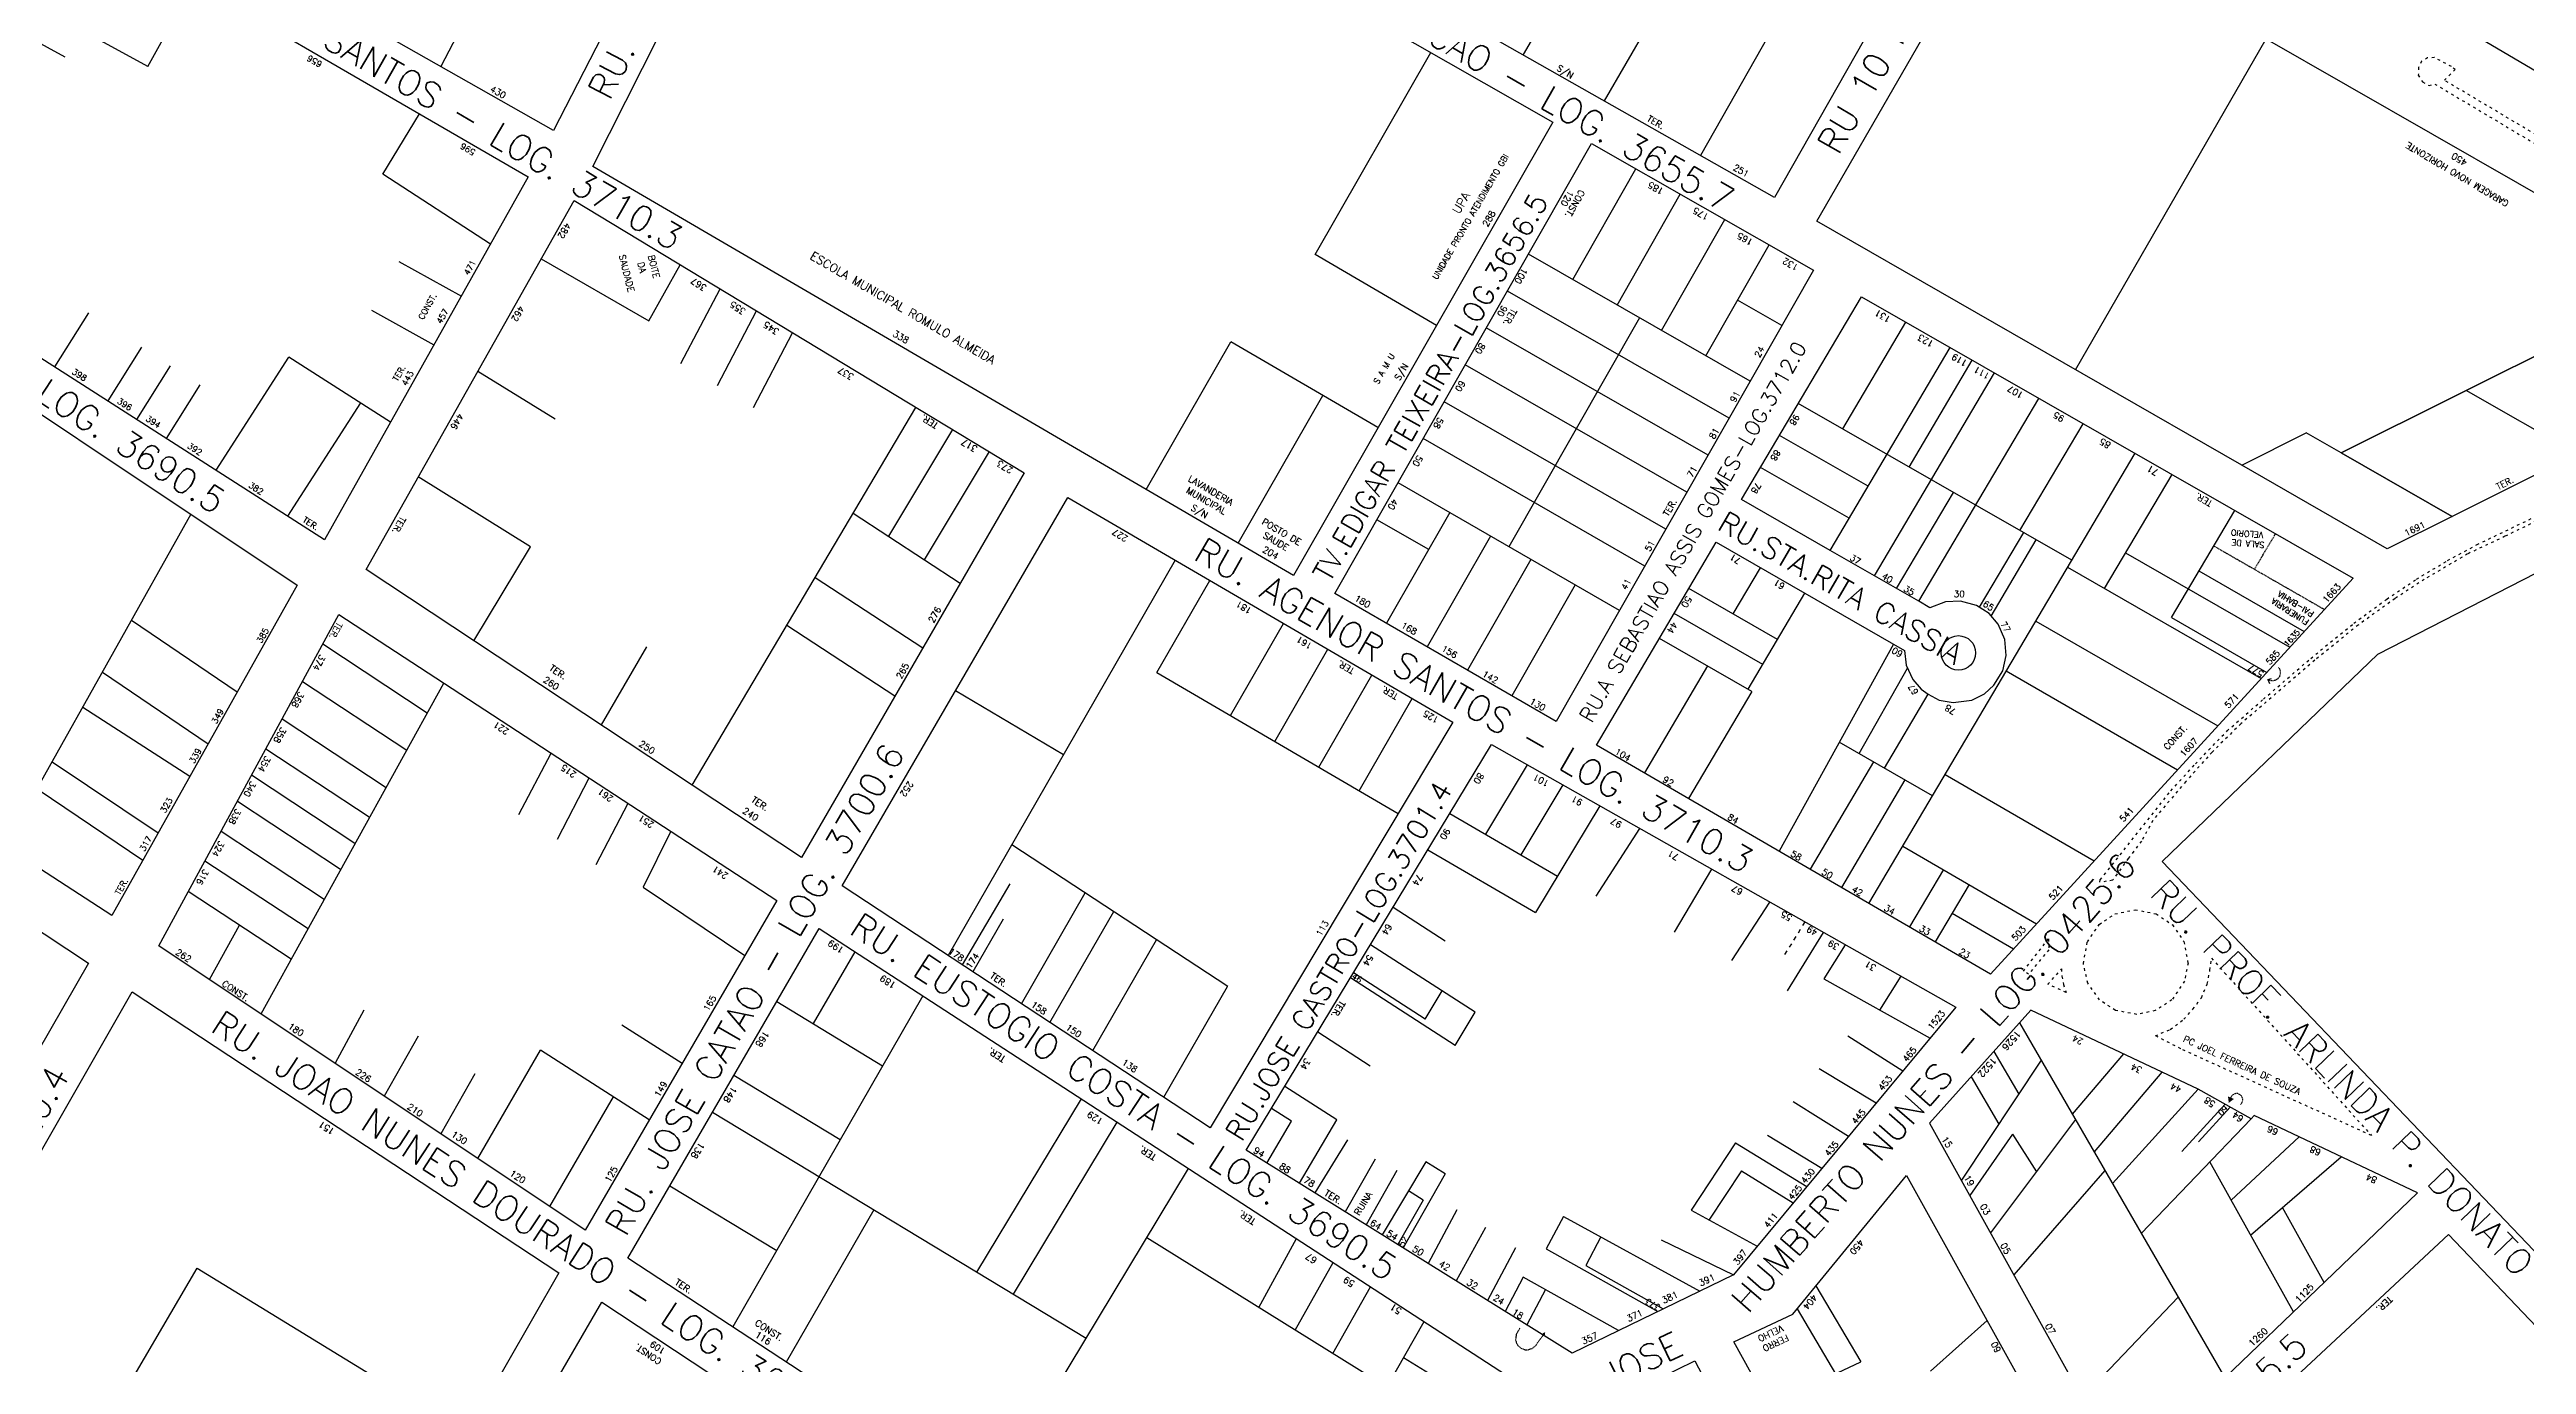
# Model space of a CAD drawing. Extents: x 714896 to 749292, y 8417558 to 8447149.
# Drawn here: x 740614 to 741195, y 8427385 to 8427693 of the extents above; entities that cross this region are included whole.
import ezdxf

# ---------------------------------------------------------------- set-up
doc = ezdxf.new("R2010")
doc.units = 0
doc.header["$MEASUREMENT"] = 0
doc.linetypes.add('ACAD_ISO03W100', pattern=[30, 12, -18])
doc.linetypes.add('DASHEDX2', pattern=[1.5, 1, -0.5])
for name, color, linetype in [('LOTE', 7, 'CONTINUOUS'), ('NUM-PORTA', 7, 'CONTINUOUS'), ('QUADRA', 6, 'CONTINUOUS'), ('TEXTO', 7, 'CONTINUOUS'), ('TEXTODERUA', 3, 'CONTINUOUS')]:
    doc.layers.add(name, color=color, linetype=linetype)
doc.styles.add('ROMANS', font='ROMANS.SHX', dxfattribs={"height": 1.5})

msp = doc.modelspace()

# ---------------------------------------------------------------- linework, layer by layer
at = {"layer": 'LOTE', "color": 7}
for p, q in [((740747.01, 8427768.97, 531.01), (740705.45, 8427689.34, 537.22)), ((740969.74, 8427709.61, 538.92), (740959.56, 8427692.13, 540.52)), ((740636.63, 8427689.36, 535.06), (740607.57, 8427705.29, 535.59)), ((740636.63, 8427689.36, 534.71), (740647.51, 8427708.97, 535.34)), ((741023.36, 8427707.6), (741001.16, 8427668.46)), ((740617.23, 8427691.53, 534.92), (740603.92, 8427698.82, 535.59)), ((740988.73, 8427698.78, -1.6), (740978.55, 8427681.29)), ((740691.81, 8427664.03, 534.7), (740700.45, 8427678.23, 535.34)), ((740717.12, 8427647.66, 534.45), (740691.81, 8427664.03, 534.7)), ((740971.19, 8427639.3, 539.1), (740985.99, 8427665.29, 538.91)), ((740981.62, 8427633.34, 539.21), (740996.42, 8427659.36, 538.91)), ((740992.04, 8427627.38, 539.32), (741006.85, 8427653.42, 538.91)), ((741002.45, 8427621.43, 539.47), (741017.28, 8427647.48, 538.91)), ((740695.58, 8427643.56, 534.21), (740710.27, 8427635.46, 534.45)), ((740729.02, 8427644.2, 536.3), (740754.24, 8427629.65, 535.08)), ((740754.24, 8427629.65, 535.08), (740761.6, 8427642.8, 533.45)), ((741012.84, 8427615.49, 539.8), (740960.75, 8427645.26, 538.91)), ((740761.82, 8427619.62, 535.27), (740771.02, 8427637.12, 533.45)), ((741007.89, 8427606.8, 539.8), (740955.82, 8427636.61, 538.91)), ((741020.27, 8427628.52, 539.35), (741009.87, 8427634.47, 539.18)), ((740622.69, 8427631.48, 533.03), (740614.78, 8427618.82, 531.53)), ((740689.14, 8427632.13, 534.21), (740703.83, 8427624.03, 534.45)), ((740770.38, 8427614.45, 535.27), (740779.57, 8427631.94, 533.45)), ((740986.83, 8427630.36, 539.26), (740956.17, 8427576.6, 539.44)), ((741034.54, 8427604.27, 541.81), (741049.35, 8427629.3, 541.43)), ((740635.14, 8427623.43, 532.96), (740627.25, 8427610.83, 531.53)), ((740778.82, 8427609.32, 535.27), (740788.02, 8427626.81, 533.45)), ((741002.93, 8427598.12, 539.8), (740950.88, 8427627.96, 538.91)), ((741031.6, 8427575.74, 541.8), (741059.77, 8427623.35, 541.43)), ((740641.91, 8427619.07, 532.95), (740634.02, 8427606.49, 531.53)), ((740652.68, 8427594.54, 531.53), (740669.79, 8427621.14, 534.45)), ((740732.25, 8427606.57, 536.15), (740714.09, 8427617.72, 536.3)), ((740997.98, 8427589.43, 539.8), (740945.94, 8427619.3, 538.91)), ((741042, 8427569.77, 541.75), (741070.19, 8427617.39, 541.43)), ((741050.15, 8427595.3, 541.6), (741064.98, 8427620.37, 541.43)), ((740648.84, 8427614.61, 532.97), (740640.97, 8427602.04, 531.53)), ((740993.03, 8427580.74, 539.8), (740941.01, 8427610.65, 538.91)), ((741052.4, 8427563.78, 541.72), (741080.6, 8427611.43, 541.43)), ((740669.52, 8427583.74, 531.53), (740686.63, 8427610.35, 533.84)), ((740764.48, 8427520.6, 537.93), (740816.94, 8427609.31, 533.45)), ((741088.31, 8427573.44, 541.6), (741024.13, 8427610.21, 541.98)), ((741076.17, 8427580.41, 541.63), (741091.02, 8427605.48, 541.43)), ((740988.07, 8427572.06, 539.8), (740936.07, 8427601.99, 538.91)), ((741040.5, 8427590.79, 541.76), (741019.68, 8427602.69, 541.98)), ((741036.05, 8427583.27, 541.78), (741015.24, 8427595.17, 541.98)), ((741040.72, 8427492.85, 541.98), (741103.18, 8427598.53, 541.43)), ((741096, 8427566.79, 541.59), (741111.86, 8427593.57, 541.43)), ((740726.51, 8427576.56, 536.74), (740700.13, 8427592.97, 536.31)), ((740982.12, 8427561.63, 539.8), (740930.15, 8427591.61, 538.91)), ((741047.2, 8427566.77, 541.75), (741060.56, 8427589.34, 541.6)), ((740646.75, 8427584.24), (740610.63, 8427519.77)), ((740827.35, 8427567.99, 537.93), (740802.24, 8427584.43, 536.04)), ((740937.36, 8427575.94, 539.33), (740925.21, 8427582.95, 538.91)), ((740942.3, 8427584.6, 539.27), (740927.46, 8427558.63, 539.8)), ((741111.72, 8427559.98, 541.57), (741126.62, 8427585.13, 541.43)), ((740713.17, 8427554.54, 537.92), (740726.51, 8427576.56, 536.74)), ((740951.83, 8427579.1, 539.4), (740936.97, 8427553.12, 539.8)), ((741066.68, 8427562.39, 541.68), (741077.04, 8427579.91, 541.62)), ((741069.44, 8427560.33, 541.68), (741080, 8427578.2, 541.62)), ((740877.86, 8427573.41, 540.77), (740824.51, 8427480.66, 536.63)), ((740961.36, 8427573.61, 539.5), (740946.49, 8427547.6, 539.8)), ((741008.85, 8427560.81, 541.89), (741015.27, 8427571.68, 541.88)), ((741087.32, 8427571.77, 541.61), (741132.77, 8427545.63, 541.43)), ((741100.95, 8427575.17, 541.56), (741139.53, 8427553.01, 541.43)), ((741118.18, 8427570.9, 541.52), (741118.19, 8427570.9, 541.52)), ((741118.19, 8427570.9, 541.52), (741142.91, 8427556.7, 541.43)), ((740818.56, 8427552.78, 537.93), (740793.3, 8427569.32, 536.54)), ((740971.75, 8427567.62, 539.61), (740956.88, 8427541.59, 539.8)), ((741019.25, 8427554.83, 541.84), (740998.46, 8427566.78, 541.98)), ((741012.32, 8427543.12, 541.86), (741025.67, 8427565.71, 541.82)), ((740632.83, 8427559.39, 532.26), (740657.66, 8427542.52, 531.12)), ((741015.79, 8427548.97, 541.85), (740995, 8427560.93, 541.98)), ((741079.9, 8427559.15, 541.6), (741122.64, 8427534.57, 541.43)), ((741111.72, 8427559.98, 541.51), (741134.12, 8427547.11, 541.43)), ((740677.73, 8427553.77, 535.51), (740702.2, 8427537.62, 533.86)), ((740753.72, 8427553.08, 537.06), (740743.1, 8427534.75, 537.93)), ((740812.04, 8427541.51, 537.93), (740786.67, 8427558.11, 536.8)), ((741013.18, 8427542.58, 541.9), (740991.55, 8427555.08, 541.98)), ((741046.46, 8427553.73, 541.74), (741019.62, 8427505.11, 541.98)), ((740625.98, 8427547.17, 532.26), (740650.82, 8427530.31, 531.12)), ((741002.8, 8427548.61, 541.9), (740987.98, 8427523.5, 541.98)), ((741038.43, 8427528.02, 1083.51), (741049.78, 8427548.12, 1083.47)), ((741072.95, 8427547.46, 541.67), (741113.18, 8427524.24, 541.43)), ((740663.23, 8427466.97, 531.41), (740706.13, 8427544.6, 535.52)), ((740672.96, 8427544.98, 535.51), (740697.42, 8427528.84, 533.86)), ((741013.18, 8427542.58, 541.9), (740998.36, 8427517.47, 541.98)), ((741044.35, 8427524.6, 541.77), (741054.62, 8427541.98, 541.72)), ((740621.39, 8427538.97, 532.01), (740646.55, 8427522.7, 531.12)), ((740668.18, 8427536.19, 535.51), (740692.59, 8427520.09, 533.86)), ((741055.6, 8427518.08, 541.74), (741033.75, 8427530.73, 541.8)), ((740614.18, 8427526.11, 531.59), (740639.11, 8427509.4, 531.12)), ((740664.36, 8427529.16, 535.51), (740688.59, 8427513.18, 533.87)), ((740723.79, 8427513.75, 534.65), (740731.33, 8427528.15, 535.52)), ((741041.75, 8427526.1, 541.78), (741026.89, 8427500.89, 541.98)), ((740607.98, 8427521.56, 531.29), (740635.51, 8427502.98, 531.12)), ((740661.02, 8427523.01, 535.51), (740685.25, 8427507.03, 533.87)), ((740732.81, 8427507.93, 534.56), (740740.3, 8427522.32, 535.52)), ((741049.11, 8427521.84, 541.76), (741034.24, 8427496.62, 541.98)), ((741058.58, 8427523.12, 541.72), (741093.58, 8427502.84, 541.43)), ((740657.68, 8427516.86, 535.51), (740681.9, 8427500.87, 533.87)), ((740741.9, 8427502.02, 534.56), (740749.39, 8427516.4, 535.51)), ((740942.32, 8427513.96, 540.86), (740967.61, 8427499.28, 539.93)), ((740653.86, 8427509.83, 535.51), (740678.08, 8427493.85, 533.87)), ((740759.42, 8427509.81, 535.51), (740752.98, 8427496.66, 534.45)), ((740976.7, 8427494.55, 540.06), (740986.89, 8427510.47, 541.1)), ((741048.66, 8427506.32, 541.8), (741080.07, 8427488.08, 541.43)), ((740674.26, 8427486.93, 532.73), (740650.04, 8427502.81, 535.51)), ((740937.15, 8427505.4, 540.86), (740962.44, 8427490.72, 539.93)), ((740995.08, 8427486.11, 539.93), (741003.85, 8427500.87, 541.1)), ((741058.18, 8427500.8, 541.76), (741050.24, 8427487.33, 541.98)), ((740670.31, 8427479.77, 533.23), (740646.14, 8427495.63, 535.51)), ((740752.98, 8427496.66, 534.45), (740776.8, 8427480.64, 533.17)), ((740839.02, 8427497.43, 537.43), (740827.85, 8427478.47, 536.63)), ((741064.23, 8427497.29, 541.72), (741056.29, 8427483.81, 541.98)), ((740837.46, 8427489.15, 537.18), (740830.36, 8427476.82, 536.63)), ((740941.22, 8427484, 540.06), (740928.99, 8427491.91, 540.86)), ((741008.5, 8427479.48, 539.82), (741017.45, 8427493.17, 541.1)), ((741025.2, 8427487.66, 541.01), (741025.72, 8427488.51, 541.1)), ((741060.26, 8427490.55, 541.79), (741074.66, 8427482.18, 541.43)), ((740651.13, 8427474.96, 531.41), (740658.19, 8427487.73, 532.09)), ((740948.28, 8427467.3, 540.86), (740923.7, 8427483.16, 540.86)), ((741021.61, 8427472.3, 539.63), (741030.06, 8427486.03, 541.1)), ((741022.05, 8427482.55, 540.46), (741022.57, 8427483.4, 540.55)), ((741023.1, 8427484.25, 540.64), (741023.62, 8427485.1, 540.74)), ((741024.15, 8427485.95, 540.83), (741024.67, 8427486.81, 540.92)), ((741035.14, 8427483.15, 541.1), (741030.11, 8427475.12, 539.95)), ((741021, 8427480.84, 540.28), (741021.52, 8427481.69, 540.37)), ((740818.57, 8427471.18), (740774, 8427393.42, 534)), ((740943.56, 8427459.5, 538.9), (740919, 8427475.38, 540.86)), ((740936.52, 8427465.72, 540.86), (740919.72, 8427476.58, 540.86)), ((741030.11, 8427475.12, 539.95), (741055.06, 8427461.25, 537.98)), ((741048.22, 8427475.81, 541.1), (741043.22, 8427467.83, 539.96)), ((740687.34, 8427467.76, 532.79), (740680.66, 8427455.33, 531.41)), ((740784.3, 8427469.81, 535.29), (740809.16, 8427454.76, 535.69)), ((740700.13, 8427461.7, 532.75), (740692.14, 8427447.61, 531.41)), ((740747.96, 8427464.36, 533.77), (740762.11, 8427455.32, 533.17)), ((740923.6, 8427454.67, 539.74), (740911.29, 8427462.62, 540.86)), ((741035.72, 8427461.78, 539.13), (741048.63, 8427453.52, 537.98)), ((741076.06, 8427464.83, 540.07), (741124.24, 8427381.46, 539.44)), ((740754.38, 8427442.05, 533.17), (740728.86, 8427458.37, 533.23)), ((741029.04, 8427454.13, 538.83), (741042.44, 8427446.06, 537.98)), ((741081.15, 8427456.02, 540.3), (741062.4, 8427427.86, 541.87)), ((741070.06, 8427458.12, 540.07), (741075.87, 8427448.08, 539.99)), ((741100.44, 8427457.53, 540.07), (741088.44, 8427443.4, 540.41)), ((741100.67, 8427457.42, 539.67), (741100.67, 8427457.42, 539.67)), ((740713.46, 8427452.85, 532.75), (740705.47, 8427438.77, 531.41)), ((740774.26, 8427452.51, 535.29), (740799.21, 8427437.41, 535.7)), ((740915.76, 8427442.05, 539.5), (740903.58, 8427449.87, 540.86)), ((741064.73, 8427452.16, 540.07), (741071.17, 8427441.02, 539.99)), ((741109.5, 8427453.24, 540.07), (741093.57, 8427434.54, 540.46)), ((741118.02, 8427449.22, 540.07), (741097.86, 8427427.11, 540.48)), ((740769.24, 8427443.86, 535.29), (740856.95, 8427390.77, 536.83)), ((740831.3, 8427406.3, 536.38), (740855.83, 8427446.97, 539.05)), ((740905.14, 8427441.74, 540.34), (740900.47, 8427444.74, 540.86)), ((740907.01, 8427427.18, 538.43), (740915.76, 8427442.05, 539.5)), ((741022.88, 8427446.38, 538.62), (741035.93, 8427438.22, 537.98)), ((741089.19, 8427442.1, 540.47), (741069.27, 8427415.49, 541.87)), ((741130.42, 8427442.31), (741104.65, 8427415.36, 540.46)), ((741124.3, 8427445.72, 540.07), (741114.19, 8427434.64)), ((740839.85, 8427401.12, 536.4), (740864.23, 8427441.53, 539.05)), ((740899.36, 8427431.91, 538.43), (740905.14, 8427441.74, 539.14)), ((740918.28, 8427437.37, 539.27), (740910.6, 8427424.94, 538.43)), ((741009.37, 8427436.69, 538.45), (740998.94, 8427420.83, 538.14)), ((741009.37, 8427436.69, 538.45), (741026.11, 8427426.39, 537.98)), ((741016.92, 8427438.46, 538.45), (741029.67, 8427430.68, 537.98)), ((741074.42, 8427438.72, 540.7), (741064.39, 8427424.25, 541.86)), ((741074.42, 8427438.72, 540.7), (741080.02, 8427429.83, 540.8)), ((741125.77, 8427423.18, 540.14), (741141.68, 8427438.04, 540.07)), ((740834.58, 8427353.7, 534), (740880.99, 8427430.62, 539.05)), ((740924.77, 8427432.8, 539.04), (740917.77, 8427420.47, 538.43)), ((740936.71, 8427432.23, 539.01), (740926.45, 8427415.06, 538.43)), ((741130.31, 8427415, 540.04), (741151.53, 8427433.38, 540.07)), ((740759.2, 8427426.57, 535.29), (740784.29, 8427411.38, 535.73)), ((740929.84, 8427430.16, 538.94), (740922.68, 8427417.41, 538.43)), ((740941.25, 8427429.39, 538.9), (740931.36, 8427412, 538.43)), ((741010.81, 8427430.06, 538.27), (741003.14, 8427418.53, 538.02)), ((741010.81, 8427430.06, 538.27), (741022.95, 8427422.59, 537.99)), ((741096.11, 8427430.14, 540.57), (741074.71, 8427405.63, 541.87)), ((740807.09, 8427420.95, 537.8), (740786.54, 8427385.19, 534)), ((740936.02, 8427423.22, 538.71), (740930.09, 8427412.79, 538.43)), ((740943.98, 8427420.9, 538.66), (740937.21, 8427408.36, 538.43)), ((740969.01, 8427419.36, 539.21), (740964.97, 8427411.77, 538.79)), ((740969.01, 8427419.36, 539.21), (741000.97, 8427401.84, 536.87)), ((740998.94, 8427420.83, 538.14), (741014.45, 8427412.36, 537.98)), ((740942.24, 8427370.15, 537.05), (740871.18, 8427414.36, 538.41)), ((740897.49, 8427397.99, 537.56), (740906.29, 8427414.19, 539.05)), ((740950.68, 8427416.78, 538.55), (740943.82, 8427404.24, 538.43)), ((740977.78, 8427414.56, 536.86), (740974.23, 8427407.89, 536.87)), ((740991.95, 8427413.89, 538.03), (741008.93, 8427405.7, 537.42)), ((740626.58, 8427370.19, 531.02), (740648.21, 8427407.22, 533.83)), ((740648.21, 8427407.22, 533.83), (740711.58, 8427368.49, 534.03)), ((740905.97, 8427392.71, 537.55), (740914.91, 8427408.59, 539.05)), ((740957.73, 8427411.97, 538.41), (740951.18, 8427399.65, 538.43)), ((740964.97, 8427411.77, 538.79), (740991.12, 8427397.07, 536.87)), ((740974.23, 8427407.89, 538.2), (740992.38, 8427397.68, 536.87)), ((740914.85, 8427387.19, 537.58), (740923.71, 8427402.87, 539.05)), ((740959.53, 8427405.14, 538.3), (740955.33, 8427397.07, 538.43)), ((740981.95, 8427392.62, 536.87), (740959.53, 8427405.14, 538.3)), ((740964.75, 8427402.22, 538.3), (740960.42, 8427393.89, 538.43)), ((741113.28, 8427400.42, 540.4), (741090.75, 8427376.79, 541.87)), ((740927.54, 8427379.3, 537.6), (740936.26, 8427394.72, 539.05)), ((740931.47, 8427386.24, 537.99), (740950.78, 8427374.36, 537.05))]:
    msp.add_line(p, q, dxfattribs=at)
at = {"layer": 'LOTE', "color": 7, "linetype": 'DASHEDX2', "ltscale": 0.2}
for p, q in [((741121.67, 8427576.78, 541.52), (741147.64, 8427561.87, 541.43)), ((741131.21, 8427571.3, 541.47), (741136.17, 8427579.67, 541.43))]:
    msp.add_line(p, q, dxfattribs=at)
at = {"layer": 'LOTE', "color": 7, "linetype": 'CONTINUOUS', "flags": 128}
for points in [[(740910.67, 8427645.2), (740937.82, 8427692.65)], [(741089.2, 8427618.15), (741133.98, 8427695.86)], [(740939.17, 8427628.56), (740910.67, 8427645.2)], [(741151.57, 8427598.62), (741232.84, 8427639.19)], [(741151.57, 8427598.62), (741232.84, 8427639.19)], [(740871.04, 8427590.02), (740890.9, 8427624.74)], [(740925.45, 8427604.57), (740890.9, 8427624.74)], [(740892.63, 8427577.42), (740912.49, 8427612.14)], [(741206.97, 8427598.37), (741180.95, 8427613.29)], [(741128.22, 8427595.74), (741143.39, 8427603.31)], [(741151.57, 8427598.62), (741143.39, 8427603.31)], [(740873.57, 8427547.04), (740886.01, 8427568.66)], [(740890.85, 8427536.96), (740903.28, 8427558.57)], [(740901.21, 8427530.91), (740913.65, 8427552.52)], [(740873.57, 8427547.04), (740930.17, 8427513.93)], [(740826.3, 8427542.82), (740851.65, 8427527.83)], [(740911.56, 8427524.83), (740924.01, 8427546.47)], [(740921.05, 8427519.27), (740933.51, 8427540.93)], [(740839.5, 8427506.71), (740890.17, 8427473.4)], [(740841.76, 8427469.32), (740856.72, 8427495.33)], [(740848.44, 8427464.93), (740863.4, 8427490.93)], [(740858.47, 8427458.33), (740873.43, 8427484.34)], [(740802.64, 8427481.53), (740792.84, 8427464.64)], [(740875.18, 8427447.35), (740890.14, 8427473.35)], [(740731.03, 8427421.71), (740745.97, 8427447.43)], [(741118.11, 8427436.91), (741125.53, 8427445.04)], [(741140.35, 8427396.94), (741120.76, 8427432.21)], [(741147.57, 8427403.86), (741137.78, 8427421.47)], [(741028.27, 8427403.08), (741038.81, 8427385.24)], [(741023.82, 8427397.67), (741032.84, 8427382.42)], [(741017.2, 8427375.03), (741038.81, 8427385.24)]]:
    msp.add_lwpolyline(points, dxfattribs=at)
at = {"layer": 'LOTE', "color": 7, "linetype": 'ACAD_ISO03W100', "ltscale": 0.05}
for points, elevation in [([(741263.14, 8427640.03), (741230.45, 8427658.78), (741225.66, 8427656.44), (741175.79, 8427686.12), (741178.32, 8427688.6), (741177.46, 8427689.32), (741173.42, 8427691.45), (741171.87, 8427691.35), (741170.43, 8427690.6), (741169.71, 8427689.13), (741169.68, 8427687.32), (741170.66, 8427685.71), (741172.19, 8427684.87), (741173.54, 8427685.23), (741226.48, 8427653.72), (741231.92, 8427654.81), (741253.79, 8427642.3), (741257.89, 8427635.71), (741259.28, 8427635.18), (741260.94, 8427635.43), (741262.46, 8427636.63), (741263.06, 8427638.01), (741263.14, 8427640.03)], 538.85), ([(741078.19, 8427476.28), (741076.96, 8427476.98), (741082.88, 8427484.55), (741082.94, 8427481.98), (741078.19, 8427476.28)], 539.73), ([(741087.02, 8427471.96), (741082.74, 8427473.87), (741085.89, 8427477.47), (741086, 8427475.75), (741086.37, 8427473.83), (741087.02, 8427471.96)], 539.95), ([(741113.92, 8427458.72), (741107.95, 8427461.79), (741111.46, 8427463.27), (741114.62, 8427465.67), (741116.77, 8427468.03), (741118.75, 8427470.73), (741120.13, 8427473.93), (741120.77, 8427477.19), (741121.14, 8427480.01), (741124.26, 8427476.51), (741158.67, 8427438.39), (741113.92, 8427458.72)], 540.13)]:
    msp.add_lwpolyline(points, close=True, dxfattribs=dict(at, elevation=elevation))
at = {"layer": 'LOTE', "color": 7, "linetype": 'CONTINUOUS', "flags": 128}
for points, elevation in [([(740693.62, 8427605.88), (740669.79, 8427621.14)], 534.45), ([(740960.51, 8427525.4), (740950.66, 8427509.12)], 541.1), ([(740968.87, 8427520.69), (740958.96, 8427504.3)], 541.1), ([(740977.57, 8427515.75), (740962.44, 8427490.72)], 541.1), ([(740936.52, 8427465.72), (740940.51, 8427472.32)], 540.86), ([(740943.56, 8427459.5), (740948.28, 8427467.3)], 540.86), ([(740714.12, 8427433), (740728.86, 8427458.37)], 531.41), ([(741068.47, 8427394.94), (741055.18, 8427383.03)], 541.34)]:
    msp.add_lwpolyline(points, dxfattribs=dict(at, elevation=elevation))
at = {"layer": 'LOTE', "color": 7, "linetype": 'ACAD_ISO03W100', "ltscale": 0.05, "elevation": 539.01}
msp.add_lwpolyline([(741270.3, 8427617.83), (741190.03, 8427579.05), (741181.26, 8427574.91), (741171.07, 8427568.92), (741164.21, 8427564.43), (741155.58, 8427558.22), (741145.36, 8427549.96), (741128.06, 8427535.07), (741121.25, 8427528.38), (741115.09, 8427521.47), (741107.33, 8427512.33), (741104.69, 8427507.48), (741101.6, 8427503.42), (741097.89, 8427498.28), (741094.93, 8427497.83), (741095.02, 8427498.36), (741111.58, 8427519.31), (741117.34, 8427525.61), (741124.77, 8427533.34), (741133.3, 8427540.79), (741144.43, 8427550.39), (741154.53, 8427558.63), (741162.3, 8427564.31), (741169.26, 8427568.97), (741176.56, 8427573.37), (741183.46, 8427577.09), (741266.22, 8427616.83)], dxfattribs=at)
at = {"layer": 'LOTE', "color": 7, "flags": 128}
for points in [[(740825.59, 8427604.14), (740810.52, 8427579.04)], [(740834.14, 8427598.96), (740818.88, 8427573.53)], [(741134.34, 8427545.4), (741135.19, 8427545.66)], [(741134.34, 8427545.4), (741134.74, 8427544.48)]]:
    msp.add_lwpolyline(points, dxfattribs=at)
at = {"layer": 'LOTE', "color": 7, "linetype": 'ACAD_ISO03W100', "ltscale": 0.002, "flags": 128}
msp.add_lwpolyline([(741136.89, 8427548.25), (741137.13, 8427547.87), (741137.28, 8427547.43), (741137.29, 8427546.73), (741137.03, 8427546.02), (741136.6, 8427545.53), (741136.08, 8427545.23), (741135.58, 8427545.11), (741134.86, 8427545.17), (741134.34, 8427545.4)], dxfattribs=at)
at = {"layer": 'LOTE', "color": 7, "linetype": 'ACAD_ISO03W100', "ltscale": 0.05}
msp.add_lwpolyline([(741107.93, 8427467.69), (741103.58, 8427466.8), (741098.57, 8427467.75), (741094.83, 8427470.21), (741092.08, 8427474.13), (741091.04, 8427478.75), (741091.99, 8427483.83), (741094.79, 8427487.93), (741098.46, 8427490.38), (741103.19, 8427491.38), (741108.11, 8427490.42), (741111.98, 8427487.83), (741114.64, 8427483.91), (741115.62, 8427478.85), (741114.79, 8427474.63), (741111.84, 8427470.21), (741107.93, 8427467.69)], close=True, dxfattribs=at)
at = {"layer": 'LOTE', "color": 7, "linetype": 'ACAD_ISO03W100', "ltscale": 0.001, "flags": 128}
msp.add_lwpolyline([(741127.97, 8427445.66), (741128.23, 8427445.95), (741128.43, 8427446.41), (741128.47, 8427446.85), (741128.38, 8427447.26), (741128.17, 8427447.65), (741127.91, 8427447.92), (741127.32, 8427448.2), (741127.02, 8427448.23), (741126.54, 8427448.16), (741126.08, 8427447.91), (741125.8, 8427447.61), (741125.58, 8427447.17), (741125.6, 8427446.62)], dxfattribs=at)
at = {"layer": 'LOTE', "color": 7, "const_width": 0.42}
msp.add_lwpolyline([(741125.25, 8427447.21), (741125.35, 8427446.42), (741125.98, 8427446.9)], close=True, dxfattribs=at)
at = {"layer": 'LOTE', "color": 7, "elevation": 538.43, "flags": 128}
for points in [[(740941.25, 8427429.39), (740936.71, 8427432.23)], [(740936.02, 8427423.22), (740932.6, 8427425.36)]]:
    msp.add_lwpolyline(points, dxfattribs=at)
at = {"layer": 'LOTE', "linetype": 'ACAD_ISO03W100', "ltscale": 0.005, "flags": 128}
msp.add_lwpolyline([(740958.75, 8427393.12), (740957.92, 8427391.71), (740957.74, 8427390.49), (740957.9, 8427389.79), (740958.29, 8427389.1), (740958.29, 8427389.1), (740958.84, 8427388.57), (740959.5, 8427388.22), (740960.03, 8427388.09), (740960.67, 8427388.08), (740961.73, 8427388.43), (740962.48, 8427389.08), (740964.59, 8427392.05)], dxfattribs=at)
at = {"layer": 'LOTE', "const_width": 0.2}
msp.add_lwpolyline([(740964.56, 8427391.67), (740964.59, 8427392.05), (740964.25, 8427391.88)], close=True, dxfattribs=at)
at = {"layer": 'LOTE', "color": 7}
msp.add_circle((741061.71, 8427551.68), 4.04, dxfattribs=at)
at = {"layer": 'QUADRA', "color": 6}
for points in [[(740669.34, 8427812.93), (740773.01, 8427754.26), (740731.86, 8427674.35), (740625.48, 8427734.69), (740669.34, 8427812.93)], [(740795.57, 8427773.77), (740966.49, 8427676.3), (740905.58, 8427569.86), (740741.13, 8427665.85), (740795.57, 8427773.77)], [(741277.39, 8427769.69), (741177.4, 8427699.96), (741287.12, 8427635.43), (741310.99, 8427650.12), (741277.39, 8427769.69)], [(740619, 8427725.53), (740725.98, 8427663.41), (740678.1, 8427578.25), (740573.61, 8427645.15), (740619, 8427725.53)], [(741027.71, 8427641.55), (740967.26, 8427535.57), (740915.34, 8427565.65), (740975.56, 8427671.23), (741027.71, 8427641.55)], [(740790.15, 8427503.63), (740687.89, 8427571.27), (740736.71, 8427657.86), (740842.37, 8427593.98), (740790.15, 8427503.63)], [(740568.92, 8427636.09), (740671.72, 8427567.61), (740628.23, 8427489.99), (740524.92, 8427557.06), (740568.92, 8427636.09)], [(740852.67, 8427588.12), (740943.01, 8427535.38), (740886.04, 8427440.21), (740799.63, 8427497.02), (740852.67, 8427588.12)], [(740681.5, 8427560.69), (740784.33, 8427493.58), (740739.35, 8427416.16), (740639.24, 8427482.93), (740681.5, 8427560.69)], [(740518.84, 8427547.53), (740622.72, 8427478.87), (740577.77, 8427400.69), (740474.66, 8427467.43), (740518.84, 8427547.53)], [(740952.12, 8427530.16), (741061.08, 8427468.5), (741008.93, 8427405.7), (740971, 8427387.31), (740894.54, 8427434.93), (740952.12, 8427530.16)], [(740794.26, 8427486.98), (740960.35, 8427379.07), (740866.44, 8427332.8), (740749.35, 8427409.58), (740794.26, 8427486.98)], [(740633.01, 8427472.08), (740733.15, 8427406.17), (740689.84, 8427330.5), (740588.38, 8427394.17), (740633.01, 8427472.08)], [(741141.68, 8427438.04), (741131.11, 8427443.03), (741130.42, 8427442.31), (741118.02, 8427449.22), (741078.71, 8427467.79), (741054.95, 8427441.23), (741100.71, 8427358.85), (741169.48, 8427424.9), (741169.48, 8427424.9)], [(741049.56, 8427428.99), (741092.75, 8427351.23), (741052.04, 8427312.14), (741008.96, 8427389.9), (741022.81, 8427396.44), (741049.56, 8427428.99)], [(741176.75, 8427415.15), (741214.89, 8427375.15), (741133.68, 8427297.17), (741105.37, 8427348.62), (741176.75, 8427415.15)], [(740743.27, 8427399.21), (740853.66, 8427326.28), (740762.35, 8427283.81), (740727.84, 8427305.85), (740749.28, 8427341.06), (740765.85, 8427331.48), (740769.92, 8427339.05), (740750.57, 8427350.61), (740724.88, 8427307.72), (740699.54, 8427323.97), (740743.27, 8427399.21)], [(740999.84, 8427385.51), (741041.85, 8427305.1), (740998.12, 8427260.82), (740945.93, 8427359.04), (740999.84, 8427385.51)]]:
    msp.add_lwpolyline(points, close=True, dxfattribs=at)
at = {"layer": 'QUADRA', "color": 6, "linetype": 'CONTINUOUS'}
for points in [[(740915.96, 8427716.83), (740960.51, 8427795.39), (741063.03, 8427736.99), (741018.55, 8427658.58), (740915.96, 8427716.83)], [(741177.59, 8427583.7), (741162.38, 8427576.11), (741128.22, 8427595.74), (741028.5, 8427653.03), (741073.25, 8427730.67), (741232.84, 8427639.19), (741151.57, 8427598.62), (741177.59, 8427583.7)], [(741069.26, 8427476.27), (740976.74, 8427530.03), (741004.88, 8427577.63), (741049.06, 8427552.24), (741049.48, 8427548.79), (741051.02, 8427545.39), (741052.95, 8427543.12), (741054.62, 8427541.98), (741057.23, 8427540.6), (741060.47, 8427540), (741064.83, 8427540.61), (741067.81, 8427542.1), (741070.05, 8427544.09), (741072.12, 8427547.48), (741072.95, 8427551.07), (741072.63, 8427554.83), (741071.07, 8427558.44), (741068.92, 8427560.93), (741065.99, 8427562.83), (741062.23, 8427563.85), (741058.66, 8427563.68), (741055, 8427562.29), (741052.4, 8427563.78), (741042, 8427569.77), (741031.6, 8427575.74), (741010.8, 8427587.66), (741038.93, 8427635.26), (741154.4, 8427569.25), (741069.26, 8427476.27)], [(741258.87, 8427624.27), (741177.59, 8427583.7), (741151.57, 8427598.62), (741232.84, 8427639.19), (741258.87, 8427624.27)]]:
    msp.add_lwpolyline(points, close=True, dxfattribs=at)
at = {"layer": 'QUADRA', "color": 6, "linetype": 'CONTINUOUS', "elevation": 540.75}
msp.add_lwpolyline([(741109.52, 8427502.72), (741160.16, 8427551.4), (741284.25, 8427615.02), (741305.05, 8427625.69), (741309.35, 8427627.05), (741313.01, 8427618.56), (741308.58, 8427617.06), (741334.4, 8427554.41), (741358.84, 8427508.1), (741275.4, 8427457.06), (741313.38, 8427417.31), (741230.39, 8427376.26), (741109.52, 8427502.72)], close=True, dxfattribs=at)

# ---------------------------------------------------------------- texts
at = {"layer": 'NUM-PORTA', "color": 7, "style": 'ROMANS'}
for s, height, rotation, p in [('656', 1.416, 149.8466, (740677.72, 8427690.27)), ('S/N', 1.5, 328.42677, (740967.25, 8427688.58)), ('430', 1.502, 330.43121, (740716.82, 8427683.63)), ('596', 1.415, 149.83325, (740713.7, 8427669.62)), ('450', 1.5, 148.21488, (741181.34, 8427667.15)), ('120', 1.495, 240.25829, (740970.2, 8427660.39)), ('185', 1.5, 150.30251, (740992.7, 8427660.47)), ('482', 1.503, 240.43803, (740734.73, 8427652.85)), ('288', 1.526, 59.70207, (740951.17, 8427651.55)), ('175', 1.5, 150.30251, (741003.27, 8427654.45)), ('165', 1.5, 150.30251, (741013.66, 8427648.54)), ('100', 1.495, 240.25576, (740959.36, 8427642.19)), ('132', 1.5, 150.2969, (741024.34, 8427642.61)), ('367', 1.506, 146.40244, (740768, 8427637.75)), ('355', 1.506, 146.40244, (740777.15, 8427632.22)), ('462', 1.503, 240.53671, (740723.83, 8427633.37)), ('345', 1.506, 146.40244, (740785.02, 8427627.46)), ('90', 1.495, 240.25576, (740954.63, 8427633.37)), ('131', 1.496, 149.57124, (741045.99, 8427630.39)), ('338', 1.526, 329.70207, (740811.37, 8427626.17)), ('80', 1.495, 240.25576, (740949.43, 8427624.62)), ('24', 1.499, 60.23346, (741015.01, 8427620.89)), ('123', 1.499, 149.61521, (741056.08, 8427624.63)), ('398', 1.414, 327.34056, (740618.69, 8427617.33)), ('443', 1.399, 60.66273, (740697.38, 8427614.24)), ('337', 1.506, 148.87817, (740802.54, 8427616.91)), ('S/N', 1.526, 59.70207, (740930.53, 8427615.46)), ('119', 1.499, 149.61521, (741063.99, 8427620.1)), ('111', 1.499, 149.61521, (741069.26, 8427617.09)), ('396', 1.414, 327.34214, (740629.32, 8427610.41)), ('60', 1.495, 240.25385, (740944.76, 8427615.78)), ('91', 1.5, 60.23346, (741009.3, 8427610.34)), ('107', 1.499, 149.61882, (741077.12, 8427612.6)), ('394', 1.414, 327.3389, (740636.02, 8427606.31)), ('446', 1.503, 240.53992, (740709.52, 8427608.07)), ('58', 1.495, 240.25385, (740939.63, 8427607.09)), ('98', 1.457, 238.83584, (741023.27, 8427607.8)), ('95', 1.5, 149.61521, (741086.73, 8427607.07)), ('392', 1.414, 327.33906, (740645.79, 8427599.91)), ('317', 1.512, 148.38637, (740831.56, 8427599.98)), ('81', 1.5, 60.23346, (741004.38, 8427601.71)), ('88', 1.457, 238.83584, (741018.8, 8427599.5)), ('85', 1.499, 149.61855, (741097.62, 8427600.87)), ('273', 1.512, 148.38637, (740839.91, 8427594.93)), ('50', 1.495, 240.25134, (740934.74, 8427598.21)), ('71', 1.499, 60.23346, (740999.21, 8427592.72)), ('71', 1.499, 149.61855, (741108.82, 8427594.47)), ('382', 1.414, 327.33906, (740660.16, 8427590.67)), ('40', 1.495, 240.24828, (740928.94, 8427588.04)), ('78', 1.457, 238.8334, (741014.24, 8427591.79)), ('S/N', 1.526, 329.70207, (740881.37, 8427585.32)), ('1691', 1.5, 26.18872, (741166.88, 8427579)), ('227', 1.493, 148.3441, (740866.92, 8427578.88)), ('204', 1.526, 329.70207, (740898.15, 8427575.52)), ('51', 1.499, 60.23346, (740989.28, 8427575.31)), ('71', 1.464, 149.27967, (741010.79, 8427573.67)), ('37', 1.478, 329.44149, (741036.05, 8427573.59)), ('40', 1.478, 329.44149, (741043.57, 8427569.27)), ('180', 1.499, 329.94295, (740919.79, 8427564.07)), ('41', 1.5, 60.24776, (740983.71, 8427566.28)), ('50', 1.568, 238.83282, (740997.92, 8427565.19)), ('61', 1.472, 149.36519, (741021.12, 8427567.74)), ('35', 1.478, 329.44149, (741048.67, 8427566.33)), ('30', 1.5, 359.28246, (741060.62, 8427564.76)), ('1663', 1.5, 47.29549, (741148.16, 8427563.33)), ('276', 1.503, 59.89928, (740821.07, 8427558.59)), ('181', 1.469, 149.15741, (740895.96, 8427561.99)), ('168', 1.5, 329.90466, (740930.72, 8427557.74)), ('44', 1.568, 238.83282, (740994.59, 8427559.16)), ('65', 1.482, 326.52659, (741067.3, 8427562.81)), ('77', 1.482, 300.21084, (741071.5, 8427558.5)), ('385', 1.429, 60.6457, (740663.36, 8427553.81)), ('161', 1.469, 149.15741, (740910.16, 8427553.71)), ('156', 1.5, 329.90055, (740940.19, 8427552.25)), ('60', 1.472, 149.36519, (741048.82, 8427551.82)), ('1635', 1.32, 47.25474, (741138.95, 8427553.05)), ('374', 1.5, 241.31158, (740677.12, 8427551.46)), ('265', 1.503, 59.91101, (740813.54, 8427545.38)), ('142', 1.5, 329.90055, (740949.77, 8427546.3)), ('577', 1.471, 148.58911, (741133.54, 8427547.1)), ('585', 1.471, 47.2676, (741134.79, 8427548.71)), ('368', 1.5, 241.31158, (740672.15, 8427542.71)), ('260', 1.525, 326.56461, (740729.29, 8427545.01)), ('571', 1.471, 47.2676, (741125.13, 8427538.56)), ('349', 1.429, 60.6457, (740652.76, 8427534.87)), ('221', 1.47, 146.97587, (740721.59, 8427533.57)), ('125', 1.469, 149.15741, (740939.88, 8427536.35)), ('130', 1.5, 329.90055, (740960.89, 8427539.87)), ('78', 1.472, 149.36519, (741061.28, 8427538.34)), ('358', 1.5, 241.31158, (740667.95, 8427534.41)), ('250', 1.525, 326.5661, (740751.79, 8427529.97)), ('1607', 1.471, 47.25802, (741114.65, 8427527.19, -541.43)), ('339', 1.429, 60.6457, (740647.54, 8427525.57)), ('354', 1.5, 241.31158, (740664.27, 8427527.65)), ('215', 1.47, 144.69239, (740737.4, 8427523.42)), ('80', 1.515, 238.92344, (740949.13, 8427523.71)), ('323', 1.43, 60.59348, (740640.76, 8427513.95)), ('340', 1.46, 241.31158, (740660.87, 8427521.7)), ('261', 1.47, 144.69239, (740746.06, 8427517.76)), ('252', 1.493, 236.33558, (740815.26, 8427521.74)), ('101', 1.5, 150.50519, (740965.79, 8427521.43)), ('91', 1.5, 150.50519, (740973.64, 8427516.98)), ('92', 1.499, 329.23455, (740992.12, 8427521.56)), ('338', 1.46, 241.31158, (740657.36, 8427515.24)), ('251', 1.47, 146.99909, (740755.62, 8427511.67)), ('240', 1.524, 326.65548, (740776.11, 8427514.25)), ('97', 1.5, 150.50519, (740982.85, 8427511.77)), ('84', 1.499, 329.23455, (741007.34, 8427512.72)), ('541', 1.471, 47.25943, (741100.45, 8427511.87)), ('317', 1.43, 60.58361, (740635.88, 8427504.94)), ('324', 1.46, 241.31158, (740653.43, 8427507.67)), ('90', 1.515, 238.92344, (740941.23, 8427510.64)), ('316', 1.461, 241.28746, (740649.77, 8427501.05)), ('241', 1.472, 147.27906, (740773.02, 8427499.71)), ('71', 1.5, 150.50519, (740996.26, 8427504.18)), ('58', 1.499, 329.2356, (741022.15, 8427504.11)), ('50', 1.499, 329.23429, (741029.44, 8427499.85)), ('74', 1.516, 238.9075, (740934.76, 8427499.86)), ('67', 1.499, 150.50295, (741011.28, 8427495.99)), ('42', 1.499, 329.23429, (741036.5, 8427495.77)), ('521', 1.471, 47.26457, (741083.87, 8427493.53)), ('113', 1.469, 59.15741, (740912.04, 8427485.03)), ('55', 1.499, 150.50295, (741022.8, 8427489.9)), ('34', 1.499, 329.23253, (741044.08, 8427491.37)), ('199', 1.538, 147.04174, (740800.24, 8427482.28)), ('64', 1.516, 238.89749, (740927.58, 8427488.25)), ('49', 1.499, 150.50295, (741028.84, 8427486.42)), ('39', 1.499, 150.4929, (741033.85, 8427483.12)), ('33', 1.499, 329.22853, (741052.35, 8427486.56)), ('503', 1.472, 47.29027, (741075.14, 8427483.92)), ('262', 1.5, 326.50557, (740643.02, 8427481.05)), ('178', 1.493, 326.33558, (740824.45, 8427481.27)), ('174', 1.493, 56.33558, (740829.82, 8427477.39, 536.77)), ('54', 1.5, 238.89803, (740923.15, 8427480.96)), ('31', 1.499, 150.4929, (741042.55, 8427478.2)), ('23', 1.499, 329.21366, (741061.68, 8427481.14)), ('189', 1.538, 147.04174, (740812.45, 8427474.03)), ('46', 1.4, 326.93134, (740919.15, 8427475.44)), ('158', 1.493, 326.33558, (740843.84, 8427468.75)), ('1523', 1.473, 50.57879, (741055.52, 8427463.07)), ('180', 1.5, 326.50557, (740669.41, 8427463.64)), ('168', 1.538, 237.04174, (740781.37, 8427463.07, 535.46)), ('150', 1.493, 326.33558, (740852.01, 8427463.38)), ('1526', 1.546, 228.48425, (741075.34, 8427463.17)), ('24', 1.502, 152.17568, (741091.2, 8427460.89)), ('226', 1.498, 326.50557, (740685.24, 8427452.89, -531.41)), ('138', 1.493, 325.64252, (740865.17, 8427455.19)), ('34', 1.516, 238.90262, (740908.42, 8427456.68)), ('465', 1.47, 50.42929, (741049.62, 8427455.51)), ('1522', 1.546, 228.48425, (741069.69, 8427456.84)), ('34', 1.5, 156.0095, (741104.97, 8427454.28)), ('149', 1.496, 59.46107, (740756.74, 8427447.24)), ('148', 1.538, 237.04174, (740773.81, 8427450.05, 535.46)), ('453', 1.47, 50.44333, (741043.9, 8427448.75)), ('44', 1.5, 155.95397, (741114.22, 8427449.74)), ('210', 1.498, 326.50557, (740697.39, 8427444.79, -531.41)), ('129', 1.538, 147.04174, (740861.1, 8427442.07)), ('445', 1.47, 50.40392, (741037.63, 8427440.91)), ('58', 1.498, 145.83997, (741122.17, 8427446.09, -540.07)), ('60', 1.4, 223.87494, (741124.19, 8427445.55, -540.07)), ('64', 1.498, 145.83997, (741128.79, 8427442.65, -540.07)), ('151', 1.518, 146.70407, (740680.68, 8427439.7)), ('130', 1.498, 326.50557, (740707.77, 8427438.29)), ('138', 1.538, 237.04174, (740766.19, 8427436.91, 535.46)), ('435', 1.47, 50.43724, (741031.3, 8427433.35)), ('15', 1.546, 303.85325, (741057.65, 8427437.49)), ('66', 1.499, 155.68076, (741136.96, 8427439.7)), ('125', 1.496, 59.46107, (740745.11, 8427427.23)), ('94', 1.536, 328.05841, (740896.01, 8427434.49)), ('88', 1.536, 328.05841, (740902.09, 8427430.75)), ('430', 1.471, 50.54291, (741025.76, 8427426.98)), ('68', 1.499, 155.67069, (741146.98, 8427434.91)), ('120', 1.498, 326.67789, (740721.46, 8427429.11)), ('78', 1.537, 328.09969, (740907.79, 8427427.51)), ('425', 1.471, 50.51855, (741022.74, 8427423.1)), ('19', 1.541, 300.49668, (741062.91, 8427428.53)), ('84', 1.5, 156.34354, (741160.15, 8427428.42)), ('411', 1.472, 50.76946, (741017.06, 8427416.56)), ('03', 1.54, 299.86435, (741066.68, 8427421.8)), ('64', 1.536, 328.16322, (740923.4, 8427417.48)), ('54', 1.537, 328.15619, (740927.26, 8427414.99)), ('52', 1.4, 61.78693, (740931.44, 8427412.09)), ('450', 1.5, 230.80007, (741038.49, 8427414.15)), ('05', 1.54, 299.78231, (741071.46, 8427412.61)), ('67', 1.538, 147.04174, (740911.32, 8427409.44)), ('50', 1.537, 328.15369, (740933.35, 8427411.36)), ('42', 1.537, 328.19238, (740939.55, 8427407.87)), ('397', 1.48, 52.1748, (741009.91, 8427407.84)), ('59', 1.539, 147.0406, (740920.14, 8427403.97)), ('32', 1.537, 328.18357, (740946.09, 8427403.5)), ('381', 1.518, 25.01409, (740992.51, 8427398.87)), ('391', 1.515, 24.72585, (741001.2, 8427402.95)), ('1125', 1.5, 45.98532, (741141.7, 8427399)), ('51', 1.539, 147.0406, (740931.16, 8427397.55)), ('24', 1.536, 328.27733, (740952.29, 8427399.9)), ('18', 1.536, 328.27733, (740956.76, 8427396.52)), ('371', 1.519, 25.0466, (740984.26, 8427394.59)), ('373', 1.4, 150.61939, (740991.87, 8427398.42)), ('404', 1.5, 230.80007, (741027.54, 8427401.24)), ('109', 1.479, 146.46145, (740758.32, 8427388.15)), ('116', 1.529, 326.86227, (740779.05, 8427391.22)), ('357', 1.525, 23.36541, (740973.64, 8427389.3)), ('60', 1.5, 117.43239, (741071.79, 8427387.88)), ('07', 1.54, 299.78231, (741081.96, 8427393.71)), ('1260', 1.527, 43.07716, (741130.68, 8427388.72))]:
    msp.add_text(s, height=height, rotation=rotation, dxfattribs=at).set_placement(p)
at = {"layer": 'NUM-PORTA', "style": 'ROMANS'}
for s, height, rotation, p in [('251', 1.5, 330.31446, (741008.64, 8427665.19)), ('471', 1.399, 60.66306, (740711.98, 8427640.23, -534.45)), ('457', 1.399, 60.66306, (740705.55, 8427628.79, -534.45)), ('67', 1.481, 124.43854, (741052.45, 8427542.45)), ('104', 1.496, 329.20702, (740980.89, 8427528.09)), ('165', 1.496, 59.4371, (740768.26, 8427467.4))]:
    msp.add_text(s, height=height, rotation=rotation, dxfattribs=at).set_placement(p)
at = {"layer": 'TEXTO', "style": 'ROMANS'}
for s, height, rotation, p in [('TER.', 1.488, 330.31446, (740988.45, 8427676.65)), ('UNIDADE PRONTO ATENDIMENTO GBI', 1.4, 59.86769, (740939.33, 8427639.19)), ('UPA', 2, 59.86769, (740944.53, 8427654.57)), ('CONST.', 1.496, 240.26112, (740972.8, 8427660.55)), ('ESCOLA MUNICIPAL ROMULO ALMEIDA', 2, 329.86769, (740791.92, 8427644.28)), ('SAUDADE', 1.506, 284.06645, (740747.26, 8427644.96)), ('  DA', 1.506, 283.90152, (740751.11, 8427645.23)), ('BOITE', 1.506, 283.80206, (740754.06, 8427644.89)), ('CONST.', 1.399, 60.66306, (740701.28, 8427629.77, -534.52)), ('TER.', 1.495, 240.24884, (740956.84, 8427632.68)), ('TER.', 1.4, 60.70441, (740695.28, 8427615.27)), ('S A M U', 1.4, 59.86769, (740925.51, 8427614.61)), ('TER.', 1.512, 148.38637, (740822.37, 8427605.51)), ('LAVANDERIA', 1.526, 329.70207, (740880.71, 8427592.12)), ('MUNICIPAL', 1.526, 329.70207, (740880.25, 8427589.37)), ('TER.', 1.499, 149.61395, (741121.51, 8427587.22)), ('TER.', 1.5, 26.18872, (741188.42, 8427589.91)), ('TER.', 1.414, 327.32947, (740672.84, 8427582.55)), ('TER.', 1.505, 240.47633, (740696.02, 8427583.86)), ('POSTO DE', 1.526, 329.70207, (740898.01, 8427582.02)), ('TER.', 1.5, 60.25172, (740993.58, 8427583.59)), ('SAUDE', 1.526, 329.70207, (740898.28, 8427578.84)), ('VELORIO', 1.4, 175.12523, (741133.34, 8427580.01)), ('SALA DE ', 1.4, 175.12523, (741133.59, 8427577.68)), ('FUNERARIA', 1.4, 147.59154, (741144.17, 8427559.28)), ('PAI-BAHIA', 1.4, 147.59154, (741145.33, 8427561.2)), ('TER.', 1.46, 241.28554, (740681.11, 8427559.01)), ('TER.', 1.523, 326.69931, (740730.75, 8427547.72)), ('CONST.', 1.472, 47.32826, (741110.81, 8427528.75, -541.43)), ('TER.', 1.52, 326.96604, (740778.17, 8427516.81)), ('TER.', 1.433, 60.32192, (740630.09, 8427494.68)), ('CONST.', 1.495, 326.80783, (740653.89, 8427473.66)), ('TER.', 1.493, 325.64252, (740834.25, 8427475.52)), ('TER.', 1.516, 238.8947, (740916.57, 8427470.22)), ('PC JOEL FERREIRA DE SOUZA', 1.5, 335.15687, (741114.34, 8427460.49)), ('TER.', 1.538, 147.03926, (740838.19, 8427456.76)), ('TER.', 1.538, 147.03926, (740873.62, 8427433.74)), ('TER.', 1.537, 328.11079, (740912.68, 8427424.44)), ('RUINA', 1.537, 58.14096, (740921.06, 8427419.45)), ('TER.', 1.538, 147.03926, (740896.93, 8427418.6)), ('TER.', 1.529, 327.05452, (740760.22, 8427403.52)), ('TER.', 1.509, 223.04303, (741162.75, 8427400.81)), ('CONST.', 1.529, 327.05452, (740779.02, 8427393.99)), ('VELHO', 1.5, 205.36745, (741020.15, 8427393.93)), ('FERRO ', 1.5, 205.36745, (741021.44, 8427391.72)), ('CONST.', 1.478, 146.28294, (740757.43, 8427385.71))]:
    msp.add_text(s, height=height, rotation=rotation, dxfattribs=at).set_placement(p)
at = {"layer": 'TEXTO', "color": 7, "style": 'ROMANS'}
for s, height, rotation, p in [('GARAGEM NOVO HORIZONTE', 1.5, 149.3784, (741191.08, 8427657.61)), ('TER.', 1.469, 149.15741, (740920.08, 8427547.91)), ('TER.', 1.469, 149.15741, (740930.34, 8427541.92))]:
    msp.add_text(s, height=height, rotation=rotation, dxfattribs=at).set_placement(p)
at = {"layer": 'TEXTODERUA', "style": 'ROMANS'}
for s, height, rotation, p in [('RU. JESUINO ALVES - LOG. 3620.4', 6, 62.7885, (740745.06, 8427681.1)), ('RU 10 RODOVIARIA - LOG. ', 6, 60.02167, (741033.51, 8427668.24)), ('RU. DA INTEGRACAO - LOG. 3655.7', 6, 330.17187, (740880.92, 8427727.01)), ('RU. AGENOR SANTOS - LOG. 3710.3', 6, 329.69075, (740631.07, 8427721.2)), ('RU. EUSTOGIO COSTA - LOG. 3690.5', 6, 327.04429, (740525.85, 8427665.95)), ('TV.EDIGAR TEIXEIRA-LOG.3656.5', 4.8, 60.17187, (740914.14, 8427567.93)), ('RU.A SEBASTIAO ASSIS GOMES-LOG.3712.0', 3.5, 60.17187, (740975.58, 8427535.04)), ('RU.STA.RITA CASSIA', 5, 330.17187, (741004.84, 8427580.82)), ('RU. AGENOR SANTOS - LOG. 3710.3', 6, 330.17187, (740881.83, 8427573.83)), ('RU. JOSE CATAO - LOG. 3700.6', 6, 59.99039, (740748.86, 8427414.28)), ('RU.JOSE CASTRO-LOG.3701.4', 4.8, 59.11018, (740893.47, 8427436.66)), ('HUMBERTO NUNES - LOG. 0425.6', 6, 48.95654, (741012.34, 8427396.29)), ('RU. PROF. ARLINDA P. DONATO - LOG. 2640.3', 6, 313.85355, (741106.33, 8427494.88)), ('RU. EUSTOGIO COSTA - LOG. 3690.5', 6, 327.04429, (740800.97, 8427485.93)), ('RU. JOAO NUNES DOURADO - LOG. 3660.3', 6, 327.04429, (740651.03, 8427463.01)), ('- LOG. 3620.4', 6, 60.84906, (740588.72, 8427399.09)), ('RU. DEOCRECIO DE ANDRADE - LOG. 3645.0', 6, 327.71784, (740539.94, 8427413.83)), ('RU. DR. JOSE', 6, 25.92548, (740948.05, 8427363.08)), ('LOG. 2765.5', 6, 43.7023, (741107.77, 8427353.49))]:
    msp.add_text(s, height=height, rotation=rotation, dxfattribs=at).set_placement(p)

doc.saveas('drawing.dxf')
